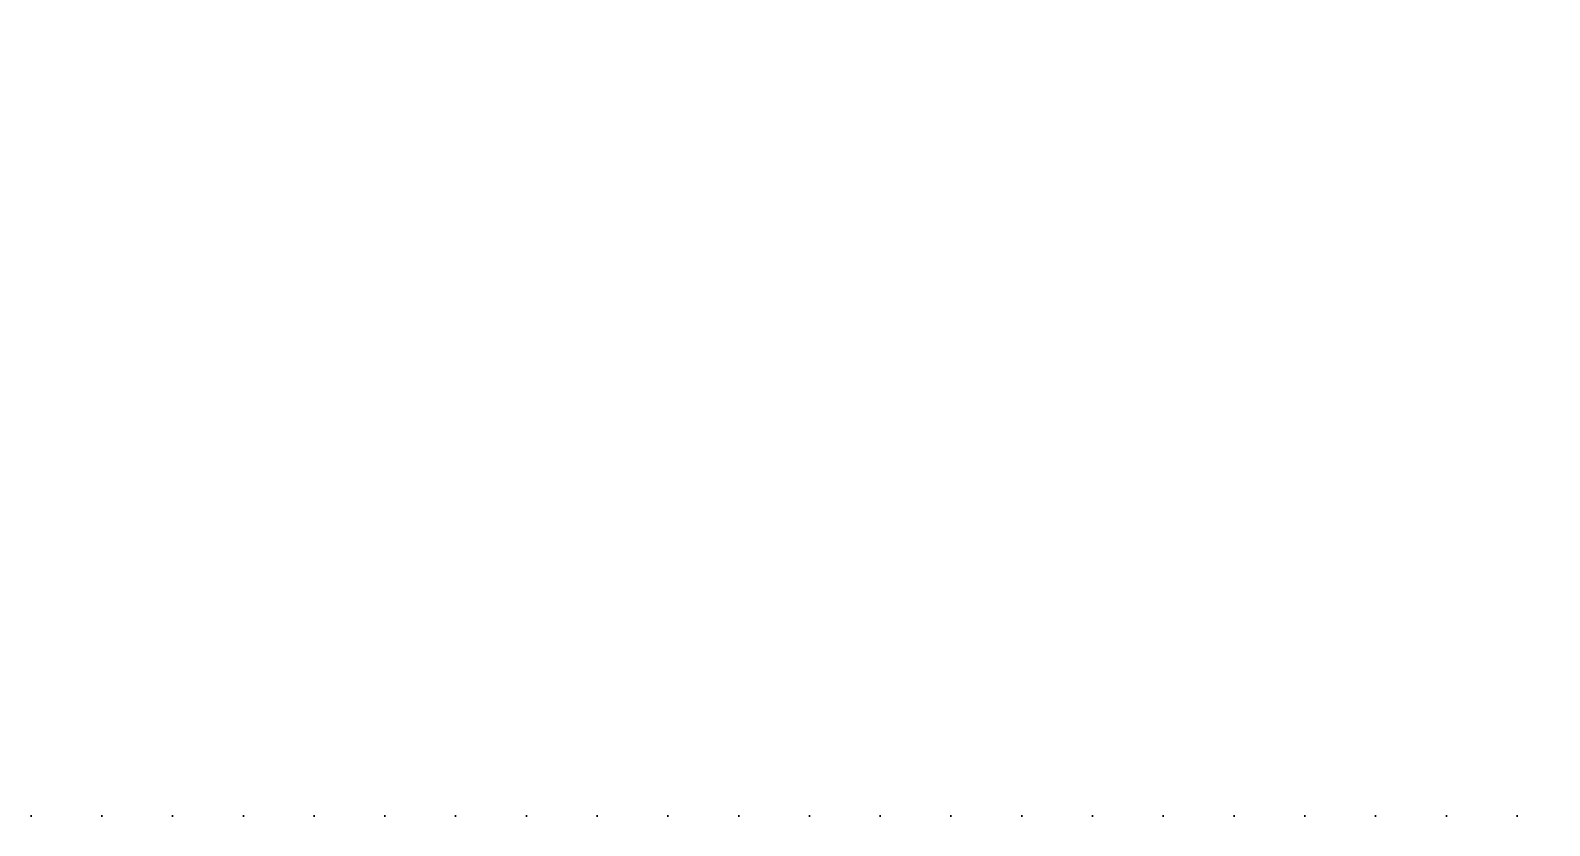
# Model space of a CAD drawing. Extents: x 718366 to 727913, y 5823944 to 5832589.
# Drawn here: x 722987 to 723700, y 5824995 to 5825368 of the extents above; entities that cross this region are included whole.
import ezdxf
from ezdxf import colors
from ezdxf.entities.mleader import LeaderData, LeaderLine
from ezdxf.math import Vec2, Vec3

# ---------------------------------------------------------------- set-up
doc = ezdxf.new("R2010")
doc.units = 0
doc.linetypes.add('DGN Style 1', pattern=[3.313591247811447, 0.005513462974727865, -3.308077784836719])
doc.layers.add('0-R3D Acceso', color=7, linetype='Continuous')
doc.layers.add('0-R3D Malla 35000', color=4, linetype='Continuous')
doc.styles.add('ARIAL', font='arial.ttf')

# ---------------------------------------------------------------- blocks, each defined once
blk = doc.blocks.new('_Dot')
at = {"color": 0, "linetype": 'ByBlock', "lineweight": -2}
blk.add_line((-0.5, 0), (-1, 0), dxfattribs=at)
at = {"color": 0, "linetype": 'ByBlock', "const_width": 0.5}
blk.add_lwpolyline([(-0.25, 0, 1), (0.25, 0, 1)], format="xyb", close=True, dxfattribs=at)

msp = doc.modelspace()

# ---------------------------------------------------------------- linework, layer by layer
at = {"layer": '0-R3D Malla 35000', "linetype": 'DGN Style 1', "ltscale": 10}
msp.add_line((718541.4836795352, 5825000.000000454), (727913.1466795352, 5825000.000002611), dxfattribs=at)

# ---------------------------------------------------------------- next in the draw order: leaders
at = {"layer": '0-R3D Acceso', "color": 0}
ml = msp.add_multileader_mtext('Standard', dxfattribs=at)
ml.set_content('PARQUE EÓLICO\\PLOS OLMOS\\PACCESO Nº 10\\PRUTA Q-860', style='ARIAL')
ml.set_leader_properties(color=(0, 83, 153))
ml.set_arrow_properties(name='DOT')
ml.build(insert=Vec2(0, 0))
ml.multileader.update_dxf_attribs({"has_dogleg": 0, "has_text_frame": 1, "text_left_attachment_type": 5, "text_right_attachment_type": 5, "dogleg_length": 0.4930200000000006, "arrow_head_size": 17.5})
ctx = ml.context
ctx.base_point, ctx.char_height, ctx.arrow_head_size, ctx.landing_gap_size, ctx.plane_origin, ctx.plane_x_axis, ctx.plane_y_axis = Vec3(723733.3155307507, 5825000.591694942), 52.5, 17.5, 26.25, Vec3(711610.6523929139, 5811974.528975477), Vec3(1, 8.413048036004511e-12), Vec3(-8.413048036004511e-12, 1)
ctx.left_attachment, ctx.right_attachment, ctx.text_align_type = 5, 5, 1
notes = []
notes.append((ctx, [(0, (1, 1, 0), (723733.1429737507, 5825000.591694942), (1, 8.413048036004513e-12), 0.1725570000000002, [(0, [(723484.1635933473, 5824903.702588527)], 256, [])])]))
ctx.mtext.insert, ctx.mtext.text_direction, ctx.mtext.rotation, ctx.mtext.alignment, ctx.mtext.line_spacing_factor, ctx.mtext.flow_direction = Vec3(724058.7188390698, 5825342.135351152), Vec3(1, 8.413159058306974e-12), 8.413159058306974e-12, 2, 1.000000000000001, 5
ctx.mtext.has_bg_fill, ctx.mtext.bg_color, ctx.mtext.bg_scale_factor, ctx.mtext.bg_transparency, ctx.mtext.use_window_bg_color = 1, -1027028792, 1.5, 0, 1
for ctx, leaders in notes:
    for number, flags, end, landing, length, lines in leaders:
        leader = LeaderData()
        leader.index, (leader.has_last_leader_line, leader.has_dogleg_vector, leader.attachment_direction) = number, flags
        leader.last_leader_point, leader.dogleg_vector, leader.dogleg_length = Vec3(end), Vec3(landing), length
        for number, points, colour, breaks in lines:
            line = LeaderLine()
            line.index, line.vertices, line.color, line.breaks = number, Vec3.list(points), colors.encode_raw_color(colour), breaks
            leader.lines.append(line)
        ctx.leaders.append(leader)

doc.saveas('drawing.dxf')
